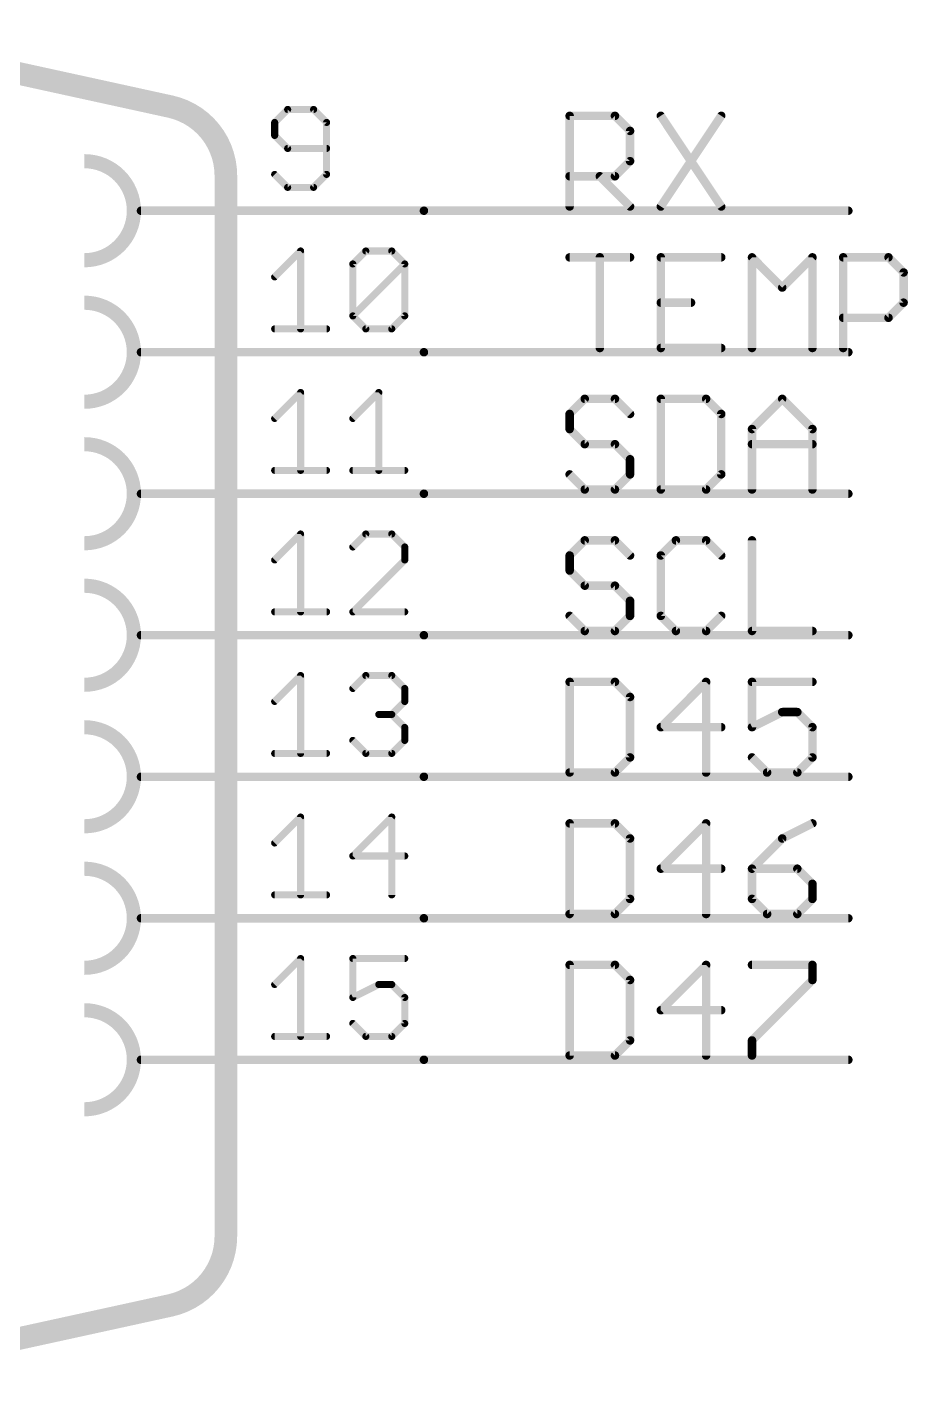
# Model space of a CAD drawing. Extents: x -31 to 132, y -51 to 79.
# Drawn here: x -12.2 to 3.61, y 47.5 to 71.88 of the extents above; entities that cross this region are included whole.
import ezdxf

# ---------------------------------------------------------------- set-up
doc = ezdxf.new("R2010")
doc.units = 0
for name, color, linetype in [('91', 82, 'CONTINUOUS'), ('94', 22, 'CONTINUOUS'), ('95', 253, 'CONTINUOUS')]:
    doc.layers.add(name, color=color, linetype=linetype)

msp = doc.modelspace()

# ---------------------------------------------------------------- linework, layer by layer
at = {"layer": '91', "const_width": 0.1524}
for points in [[(2.54, 68.58), (-5.08, 68.58)], [(2.54, 66.04), (-5.08, 66.04)], [(2.54, 63.5), (-5.08, 63.5)], [(2.54, 60.96), (-5.08, 60.96)], [(2.54, 58.42), (-5.08, 58.42)], [(2.54, 55.88), (-5.08, 55.88)], [(2.54, 53.34), (-5.08, 53.34)]]:
    msp.add_lwpolyline(points, dxfattribs=at)
at = {"layer": '91', "const_width": 0.0762}
for points in [[(-5.08, 68.6181, 1), (-5.08, 68.5419)], [(2.54, 68.5419, 1), (2.54, 68.6181)], [(-5.08, 66.0781, 1), (-5.08, 66.0019)], [(2.54, 66.0019, 1), (2.54, 66.0781)], [(-5.08, 63.5381, 1), (-5.08, 63.4619)], [(2.54, 63.4619, 1), (2.54, 63.5381)], [(-5.08, 60.9981, 1), (-5.08, 60.9219)], [(2.54, 60.9219, 1), (2.54, 60.9981)], [(-5.08, 58.4581, 1), (-5.08, 58.3819)], [(2.54, 58.3819, 1), (2.54, 58.4581)], [(-5.08, 55.9181, 1), (-5.08, 55.8419)], [(2.54, 55.8419, 1), (2.54, 55.9181)], [(-5.08, 53.3781, 1), (-5.08, 53.3019)], [(2.54, 53.3019, 1), (2.54, 53.3781)]]:
    msp.add_lwpolyline(points, format="xyb", dxfattribs=at)
at = {"layer": '94'}
for points, const_width in [([(-15.2226, 71.6718), (-9.6346, 70.4494)], 0.4064), ([(-8.636, 50.1712), (-8.636, 69.2088)], 0.4064), ([(-5.08, 68.58), (-10.16, 68.58)], 0.1524), ([(-5.08, 66.04), (-10.16, 66.04)], 0.1524), ([(-5.08, 63.5), (-10.16, 63.5)], 0.1524), ([(-5.08, 60.96), (-10.16, 60.96)], 0.1524), ([(-5.08, 58.42), (-10.16, 58.42)], 0.1524), ([(-5.08, 55.88), (-10.16, 55.88)], 0.1524), ([(-5.08, 53.34), (-10.16, 53.34)], 0.1524), ([(-15.2226, 47.7082), (-9.6346, 48.9306)], 0.4064)]:
    msp.add_lwpolyline(points, dxfattribs=dict(at, const_width=const_width))
for points, const_width in [([(-8.6358, 69.2088, 0.3524), (-9.6346, 70.4495)], 0.4064), ([(-9.6563, 70.3501, 1), (-9.6129, 70.5487)], 0.2032), ([(-11.176, 67.691, 1), (-11.176, 69.469)], 0.254), ([(-8.5344, 69.2088, 1), (-8.7376, 69.2088)], 0.2032), ([(-10.16, 68.6181, 1), (-10.16, 68.5419)], 0.0762), ([(-5.08, 68.5419, 1), (-5.08, 68.6181)], 0.0762), ([(-11.176, 65.151, 1), (-11.176, 66.929)], 0.254), ([(-10.16, 66.0781, 1), (-10.16, 66.0019)], 0.0762), ([(-5.08, 66.0019, 1), (-5.08, 66.0781)], 0.0762), ([(-11.176, 62.611, 1), (-11.176, 64.389)], 0.254), ([(-10.16, 63.5381, 1), (-10.16, 63.4619)], 0.0762), ([(-5.08, 63.4619, 1), (-5.08, 63.5381)], 0.0762), ([(-11.176, 60.071, 1), (-11.176, 61.849)], 0.254), ([(-10.16, 60.9981, 1), (-10.16, 60.9219)], 0.0762), ([(-5.08, 60.9219, 1), (-5.08, 60.9981)], 0.0762), ([(-11.176, 57.531, 1), (-11.176, 59.309)], 0.254), ([(-10.16, 58.4581, 1), (-10.16, 58.3819)], 0.0762), ([(-5.08, 58.3819, 1), (-5.08, 58.4581)], 0.0762), ([(-11.176, 54.991, 1), (-11.176, 56.769)], 0.254), ([(-10.16, 55.9181, 1), (-10.16, 55.8419)], 0.0762), ([(-5.08, 55.8419, 1), (-5.08, 55.9181)], 0.0762), ([(-11.176, 52.451, 1), (-11.176, 54.229)], 0.254), ([(-10.16, 53.3781, 1), (-10.16, 53.3019)], 0.0762), ([(-5.08, 53.3019, 1), (-5.08, 53.3781)], 0.0762), ([(-9.6346, 48.9306, 0.3524), (-8.636, 50.1712)], 0.4064), ([(-8.5344, 50.1712, 1), (-8.7376, 50.1712)], 0.2032), ([(-8.7376, 50.1712, 1), (-8.5344, 50.1712)], 0.2032), ([(-9.6563, 49.0299, 1), (-9.6129, 48.8313)], 0.2032), ([(-9.6129, 48.8313, 1), (-9.6563, 49.0299)], 0.2032)]:
    msp.add_lwpolyline(points, format="xyb", dxfattribs=dict(at, const_width=const_width))
at = {"layer": '95'}
for points, const_width in [([(-7.5267, 70.3973), (-7.7597, 70.1643)], 0.127), ([(-7.0606, 70.3973), (-7.5267, 70.3973)], 0.127), ([(-6.8276, 70.1643), (-7.0606, 70.3973)], 0.127), ([(-7.7597, 70.1643), (-7.7597, 69.9312)], 0.127), ([(-6.8276, 69.2321), (-6.8276, 70.1643)], 0.127), ([(-2.4638, 68.6562), (-2.4638, 70.2832)], 0.1524), ([(-2.4638, 70.2832), (-1.6503, 70.2832)], 0.1524), ([(-1.6503, 70.2832), (-1.3791, 70.012)], 0.1524), ([(-0.8266, 70.2832), (0.258, 68.6562)], 0.1524), ([(0.258, 70.2832), (-0.8266, 68.6562)], 0.1524), ([(-7.7597, 69.9312), (-7.5267, 69.6982)], 0.127), ([(-1.3791, 70.012), (-1.3791, 69.4697)], 0.1524), ([(-7.5267, 69.6982), (-6.8276, 69.6982)], 0.127), ([(-1.3791, 69.4697), (-1.6503, 69.1985)], 0.1524), ([(-7.7597, 69.2321), (-7.5267, 68.9991)], 0.127), ([(-7.0606, 68.9991), (-6.8276, 69.2321)], 0.127), ([(-1.6503, 69.1985), (-2.4638, 69.1985)], 0.1524), ([(-1.9215, 69.1985), (-1.3791, 68.6562)], 0.1524), ([(-7.5267, 68.9991), (-7.0606, 68.9991)], 0.127), ([(-7.7597, 67.3912), (-7.2936, 67.8573)], 0.127), ([(-7.2936, 67.8573), (-7.2936, 66.4591)], 0.127), ([(-6.3564, 67.6243), (-6.1234, 67.8573)], 0.127), ([(-6.1234, 67.8573), (-5.6573, 67.8573)], 0.127), ([(-5.6573, 67.8573), (-5.4243, 67.6243)], 0.127), ([(-2.4638, 67.7432), (-1.3791, 67.7432)], 0.1524), ([(-1.9215, 66.1162), (-1.9215, 67.7432)], 0.1524), ([(0.258, 67.7432), (-0.8266, 67.7432)], 0.1524), ([(-0.8266, 67.7432), (-0.8266, 66.1162)], 0.1524), ([(0.8105, 66.1162), (0.8105, 67.7432)], 0.1524), ([(0.8105, 67.7432), (1.3528, 67.2009)], 0.1524), ([(1.3528, 67.2009), (1.8952, 67.7432)], 0.1524), ([(1.8952, 67.7432), (1.8952, 66.1162)], 0.1524), ([(2.4477, 66.1162), (2.4477, 67.7432)], 0.1524), ([(2.4477, 67.7432), (3.2612, 67.7432)], 0.1524), ([(3.2612, 67.7432), (3.5323, 67.472)], 0.1524), ([(-6.3564, 66.6921), (-6.3564, 67.6243)], 0.127), ([(-6.3564, 66.6921), (-5.4243, 67.6243)], 0.127), ([(-5.4243, 67.6243), (-5.4243, 66.6921)], 0.127), ([(3.5323, 67.472), (3.5323, 66.9297)], 0.1524), ([(-0.8266, 66.9297), (-0.2843, 66.9297)], 0.1524), ([(3.5323, 66.9297), (3.2612, 66.6585)], 0.1524), ([(-6.1234, 66.4591), (-6.3564, 66.6921)], 0.127), ([(-5.4243, 66.6921), (-5.6573, 66.4591)], 0.127), ([(3.2612, 66.6585), (2.4477, 66.6585)], 0.1524), ([(-7.7597, 66.4591), (-6.8276, 66.4591)], 0.127), ([(-5.6573, 66.4591), (-6.1234, 66.4591)], 0.127), ([(-0.8266, 66.1162), (0.258, 66.1162)], 0.1524), ([(-7.7597, 64.8512), (-7.2936, 65.3173)], 0.127), ([(-7.2936, 65.3173), (-7.2936, 63.9191)], 0.127), ([(-6.3564, 64.8512), (-5.8904, 65.3173)], 0.127), ([(-5.8904, 65.3173), (-5.8904, 63.9191)], 0.127), ([(-2.1926, 65.2032), (-2.4638, 64.932)], 0.1524), ([(-1.6503, 65.2032), (-2.1926, 65.2032)], 0.1524), ([(-1.3791, 64.932), (-1.6503, 65.2032)], 0.1524), ([(-0.8266, 65.2032), (-0.8266, 63.5762)], 0.1524), ([(-0.0132, 65.2032), (-0.8266, 65.2032)], 0.1524), ([(0.258, 64.932), (-0.0132, 65.2032)], 0.1524), ([(0.8105, 64.6609), (1.3528, 65.2032)], 0.1524), ([(1.3528, 65.2032), (1.8952, 64.6609)], 0.1524), ([(-2.4638, 64.932), (-2.4638, 64.6609)], 0.1524), ([(0.258, 63.8474), (0.258, 64.932)], 0.1524), ([(-2.4638, 64.6609), (-2.1926, 64.3897)], 0.1524), ([(0.8105, 63.5762), (0.8105, 64.6609)], 0.1524), ([(1.8952, 64.6609), (1.8952, 63.5762)], 0.1524), ([(-2.1926, 64.3897), (-1.6503, 64.3897)], 0.1524), ([(-1.6503, 64.3897), (-1.3791, 64.1185)], 0.1524), ([(0.8105, 64.3897), (1.8952, 64.3897)], 0.1524), ([(-1.3791, 64.1185), (-1.3791, 63.8474)], 0.1524), ([(-7.7597, 63.9191), (-6.8276, 63.9191)], 0.127), ([(-6.3564, 63.9191), (-5.4243, 63.9191)], 0.127), ([(-2.1926, 63.5762), (-2.4638, 63.8474)], 0.1524), ([(-1.3791, 63.8474), (-1.6503, 63.5762)], 0.1524), ([(-0.0132, 63.5762), (0.258, 63.8474)], 0.1524), ([(-1.6503, 63.5762), (-2.1926, 63.5762)], 0.1524), ([(-0.8266, 63.5762), (-0.0132, 63.5762)], 0.1524), ([(-7.7597, 62.3112), (-7.2936, 62.7773)], 0.127), ([(-7.2936, 62.7773), (-7.2936, 61.3791)], 0.127), ([(-6.1234, 62.7773), (-6.3564, 62.5443)], 0.127), ([(-5.6573, 62.7773), (-6.1234, 62.7773)], 0.127), ([(-5.4243, 62.5443), (-5.6573, 62.7773)], 0.127), ([(-2.1926, 62.6632), (-2.4638, 62.392)], 0.1524), ([(-1.6503, 62.6632), (-2.1926, 62.6632)], 0.1524), ([(-1.3791, 62.392), (-1.6503, 62.6632)], 0.1524), ([(-0.5555, 62.6632), (-0.8266, 62.392)], 0.1524), ([(-0.0132, 62.6632), (-0.5555, 62.6632)], 0.1524), ([(0.258, 62.392), (-0.0132, 62.6632)], 0.1524), ([(0.8105, 62.6632), (0.8105, 61.0362)], 0.1524), ([(-5.4243, 62.3112), (-5.4243, 62.5443)], 0.127), ([(-2.4638, 62.392), (-2.4638, 62.1209)], 0.1524), ([(-0.8266, 62.392), (-0.8266, 61.3074)], 0.1524), ([(-6.3564, 61.3791), (-5.4243, 62.3112)], 0.127), ([(-2.4638, 62.1209), (-2.1926, 61.8497)], 0.1524), ([(-2.1926, 61.8497), (-1.6503, 61.8497)], 0.1524), ([(-1.6503, 61.8497), (-1.3791, 61.5785)], 0.1524), ([(-7.7597, 61.3791), (-6.8276, 61.3791)], 0.127), ([(-5.4243, 61.3791), (-6.3564, 61.3791)], 0.127), ([(-1.3791, 61.5785), (-1.3791, 61.3074)], 0.1524), ([(-2.1926, 61.0362), (-2.4638, 61.3074)], 0.1524), ([(-1.3791, 61.3074), (-1.6503, 61.0362)], 0.1524), ([(-0.8266, 61.3074), (-0.5555, 61.0362)], 0.1524), ([(-0.0132, 61.0362), (0.258, 61.3074)], 0.1524), ([(-1.6503, 61.0362), (-2.1926, 61.0362)], 0.1524), ([(-0.5555, 61.0362), (-0.0132, 61.0362)], 0.1524), ([(0.8105, 61.0362), (1.8952, 61.0362)], 0.1524), ([(-7.7597, 59.7712), (-7.2936, 60.2373)], 0.127), ([(-7.2936, 60.2373), (-7.2936, 58.8391)], 0.127), ([(-6.3564, 60.0043), (-6.1234, 60.2373)], 0.127), ([(-6.1234, 60.2373), (-5.6573, 60.2373)], 0.127), ([(-5.6573, 60.2373), (-5.4243, 60.0043)], 0.127), ([(-2.4638, 60.1232), (-2.4638, 58.4962)], 0.1524), ([(-1.6503, 60.1232), (-2.4638, 60.1232)], 0.1524), ([(-1.3791, 59.852), (-1.6503, 60.1232)], 0.1524), ([(-0.0132, 60.1232), (-0.8266, 59.3097)], 0.1524), ([(-0.0132, 58.4962), (-0.0132, 60.1232)], 0.1524), ([(1.8952, 60.1232), (0.8105, 60.1232)], 0.1524), ([(0.8105, 60.1232), (0.8105, 59.3097)], 0.1524), ([(-5.4243, 60.0043), (-5.4243, 59.7712)], 0.127), ([(-5.4243, 59.7712), (-5.6573, 59.5382)], 0.127), ([(-1.3791, 58.7674), (-1.3791, 59.852)], 0.1524), ([(-5.6573, 59.5382), (-5.8904, 59.5382)], 0.127), ([(-5.6573, 59.5382), (-5.4243, 59.3052)], 0.127), ([(0.8105, 59.3097), (1.3528, 59.5809)], 0.1524), ([(1.3528, 59.5809), (1.624, 59.5809)], 0.1524), ([(1.624, 59.5809), (1.8952, 59.3097)], 0.1524), ([(-5.4243, 59.3052), (-5.4243, 59.0721)], 0.127), ([(-0.8266, 59.3097), (0.258, 59.3097)], 0.1524), ([(1.8952, 59.3097), (1.8952, 58.7674)], 0.1524), ([(-6.1234, 58.8391), (-6.3564, 59.0721)], 0.127), ([(-5.4243, 59.0721), (-5.6573, 58.8391)], 0.127), ([(-7.7597, 58.8391), (-6.8276, 58.8391)], 0.127), ([(-5.6573, 58.8391), (-6.1234, 58.8391)], 0.127), ([(-1.6503, 58.4962), (-1.3791, 58.7674)], 0.1524), ([(1.0817, 58.4962), (0.8105, 58.7674)], 0.1524), ([(1.8952, 58.7674), (1.624, 58.4962)], 0.1524), ([(-2.4638, 58.4962), (-1.6503, 58.4962)], 0.1524), ([(1.624, 58.4962), (1.0817, 58.4962)], 0.1524), ([(-7.7597, 57.2312), (-7.2936, 57.6973)], 0.127), ([(-7.2936, 57.6973), (-7.2936, 56.2991)], 0.127), ([(-5.6573, 57.6973), (-6.3564, 56.9982)], 0.127), ([(-5.6573, 56.2991), (-5.6573, 57.6973)], 0.127), ([(-2.4638, 57.5832), (-2.4638, 55.9562)], 0.1524), ([(-1.6503, 57.5832), (-2.4638, 57.5832)], 0.1524), ([(-1.3791, 57.312), (-1.6503, 57.5832)], 0.1524), ([(-0.0132, 57.5832), (-0.8266, 56.7697)], 0.1524), ([(-0.0132, 55.9562), (-0.0132, 57.5832)], 0.1524), ([(1.8952, 57.5832), (1.3528, 57.312)], 0.1524), ([(-1.3791, 56.2274), (-1.3791, 57.312)], 0.1524), ([(1.3528, 57.312), (0.8105, 56.7697)], 0.1524), ([(-6.3564, 56.9982), (-5.4243, 56.9982)], 0.127), ([(-0.8266, 56.7697), (0.258, 56.7697)], 0.1524), ([(0.8105, 56.7697), (0.8105, 56.2274)], 0.1524), ([(1.624, 56.7697), (0.8105, 56.7697)], 0.1524), ([(1.8952, 56.4985), (1.624, 56.7697)], 0.1524), ([(1.8952, 56.2274), (1.8952, 56.4985)], 0.1524), ([(-7.7597, 56.2991), (-6.8276, 56.2991)], 0.127), ([(-1.6503, 55.9562), (-1.3791, 56.2274)], 0.1524), ([(0.8105, 56.2274), (1.0817, 55.9562)], 0.1524), ([(1.624, 55.9562), (1.8952, 56.2274)], 0.1524), ([(-2.4638, 55.9562), (-1.6503, 55.9562)], 0.1524), ([(1.0817, 55.9562), (1.624, 55.9562)], 0.1524), ([(-7.7597, 54.6912), (-7.2936, 55.1573)], 0.127), ([(-7.2936, 55.1573), (-7.2936, 53.7591)], 0.127), ([(-5.4243, 55.1573), (-6.3564, 55.1573)], 0.127), ([(-6.3564, 55.1573), (-6.3564, 54.4582)], 0.127), ([(-2.4638, 55.0432), (-2.4638, 53.4162)], 0.1524), ([(-1.6503, 55.0432), (-2.4638, 55.0432)], 0.1524), ([(-1.3791, 54.772), (-1.6503, 55.0432)], 0.1524), ([(-0.0132, 55.0432), (-0.8266, 54.2297)], 0.1524), ([(-0.0132, 53.4162), (-0.0132, 55.0432)], 0.1524), ([(0.8105, 55.0432), (1.8952, 55.0432)], 0.1524), ([(1.8952, 55.0432), (1.8952, 54.772)], 0.1524), ([(-1.3791, 53.6874), (-1.3791, 54.772)], 0.1524), ([(1.8952, 54.772), (0.8105, 53.6874)], 0.1524), ([(-6.3564, 54.4582), (-5.8904, 54.6912)], 0.127), ([(-5.8904, 54.6912), (-5.6573, 54.6912)], 0.127), ([(-5.6573, 54.6912), (-5.4243, 54.4582)], 0.127), ([(-5.4243, 54.4582), (-5.4243, 53.9921)], 0.127), ([(-0.8266, 54.2297), (0.258, 54.2297)], 0.1524), ([(-6.1234, 53.7591), (-6.3564, 53.9921)], 0.127), ([(-5.4243, 53.9921), (-5.6573, 53.7591)], 0.127), ([(-7.7597, 53.7591), (-6.8276, 53.7591)], 0.127), ([(-5.6573, 53.7591), (-6.1234, 53.7591)], 0.127), ([(-1.6503, 53.4162), (-1.3791, 53.6874)], 0.1524), ([(0.8105, 53.6874), (0.8105, 53.4162)], 0.1524), ([(-2.4638, 53.4162), (-1.6503, 53.4162)], 0.1524)]:
    msp.add_lwpolyline(points, dxfattribs=dict(at, const_width=const_width))
for points, const_width in [([(-7.5267, 70.429, 1), (-7.5267, 70.3655)], 0.0635), ([(-7.5042, 70.3748, 1), (-7.5491, 70.4197)], 0.0635), ([(-7.0382, 70.4197, 1), (-7.0831, 70.3748)], 0.0635), ([(-7.0606, 70.3655, 1), (-7.0606, 70.429)], 0.0635), ([(-7.728, 70.1643, 1), (-7.7915, 70.1643)], 0.0635), ([(-7.7822, 70.1867, 1), (-7.7372, 70.1418)], 0.0635), ([(-6.7958, 70.1643, 1), (-6.8593, 70.1643)], 0.0635), ([(-6.85, 70.1418, 1), (-6.8051, 70.1867)], 0.0635), ([(-2.4257, 70.2832, 1), (-2.5019, 70.2832)], 0.0762), ([(-2.4638, 70.3213, 1), (-2.4638, 70.2451)], 0.0762), ([(-1.6234, 70.3101, 1), (-1.6772, 70.2562)], 0.0762), ([(-1.6503, 70.2451, 1), (-1.6503, 70.3213)], 0.0762), ([(-0.7949, 70.3043, 1), (-0.8583, 70.2621)], 0.0762), ([(0.2897, 70.2621, 1), (0.2263, 70.3043)], 0.0762), ([(-7.7915, 69.9312, 1), (-7.728, 69.9312)], 0.0635), ([(-7.7372, 69.9537, 1), (-7.7822, 69.9088)], 0.0635), ([(-1.341, 70.012, 1), (-1.4172, 70.012)], 0.0762), ([(-1.4061, 69.9851, 1), (-1.3522, 70.039)], 0.0762), ([(-7.5267, 69.7299, 1), (-7.5267, 69.6664)], 0.0635), ([(-7.5491, 69.6757, 1), (-7.5042, 69.7206)], 0.0635), ([(-6.8276, 69.6664, 1), (-6.8276, 69.7299)], 0.0635), ([(-1.4172, 69.4697, 1), (-1.341, 69.4697)], 0.0762), ([(-1.3522, 69.4428, 1), (-1.4061, 69.4966)], 0.0762), ([(-7.7372, 69.2546, 1), (-7.7822, 69.2097)], 0.0635), ([(-6.8593, 69.2321, 1), (-6.7958, 69.2321)], 0.0635), ([(-6.8051, 69.2097, 1), (-6.85, 69.2546)], 0.0635), ([(-2.4638, 69.2366, 1), (-2.4638, 69.1604)], 0.0762), ([(-1.8945, 69.2255, 1), (-1.9484, 69.1716)], 0.0762), ([(-1.6772, 69.2255, 1), (-1.6234, 69.1716)], 0.0762), ([(-1.6503, 69.1604, 1), (-1.6503, 69.2366)], 0.0762), ([(-7.5267, 69.0309, 1), (-7.5267, 68.9673)], 0.0635), ([(-7.5491, 68.9766, 1), (-7.5042, 69.0216)], 0.0635), ([(-7.0831, 69.0216, 1), (-7.0382, 68.9766)], 0.0635), ([(-7.0606, 68.9673, 1), (-7.0606, 69.0309)], 0.0635), ([(-2.5019, 68.6562, 1), (-2.4257, 68.6562)], 0.0762), ([(-1.4061, 68.6293, 1), (-1.3522, 68.6831)], 0.0762), ([(-0.8583, 68.6773, 1), (-0.7949, 68.6351)], 0.0762), ([(0.2263, 68.6351, 1), (0.2897, 68.6773)], 0.0762), ([(-7.2619, 67.8573, 1), (-7.3254, 67.8573)], 0.0635), ([(-7.2712, 67.8348, 1), (-7.3161, 67.8797)], 0.0635), ([(-6.1234, 67.889, 1), (-6.1234, 67.8255)], 0.0635), ([(-6.1009, 67.8348, 1), (-6.1458, 67.8797)], 0.0635), ([(-5.6349, 67.8797, 1), (-5.6798, 67.8348)], 0.0635), ([(-5.6573, 67.8255, 1), (-5.6573, 67.889)], 0.0635), ([(-2.4638, 67.7813, 1), (-2.4638, 67.7051)], 0.0762), ([(-1.8834, 67.7432, 1), (-1.9596, 67.7432)], 0.0762), ([(-1.3791, 67.7051, 1), (-1.3791, 67.7813)], 0.0762), ([(-0.8266, 67.7813, 1), (-0.8266, 67.7051)], 0.0762), ([(-0.7885, 67.7432, 1), (-0.8647, 67.7432)], 0.0762), ([(0.258, 67.7051, 1), (0.258, 67.7813)], 0.0762), ([(0.8486, 67.7432, 1), (0.7724, 67.7432)], 0.0762), ([(0.8375, 67.7701, 1), (0.7836, 67.7162)], 0.0762), ([(1.9333, 67.7432, 1), (1.8571, 67.7432)], 0.0762), ([(1.9221, 67.7162, 1), (1.8682, 67.7701)], 0.0762), ([(2.4858, 67.7432, 1), (2.4096, 67.7432)], 0.0762), ([(2.4477, 67.7813, 1), (2.4477, 67.7051)], 0.0762), ([(3.2881, 67.7701, 1), (3.2342, 67.7162)], 0.0762), ([(3.2612, 67.7051, 1), (3.2612, 67.7813)], 0.0762), ([(-6.3247, 67.6243, 1), (-6.3882, 67.6243)], 0.0635), ([(-6.3789, 67.6467, 1), (-6.334, 67.6018)], 0.0635), ([(-5.3925, 67.6243, 1), (-5.456, 67.6243)], 0.0635), ([(-5.4467, 67.6018, 1), (-5.4018, 67.6467)], 0.0635), ([(-5.4018, 67.6018, 1), (-5.4467, 67.6467)], 0.0635), ([(3.5704, 67.472, 1), (3.4942, 67.472)], 0.0762), ([(3.5054, 67.4451, 1), (3.5593, 67.499)], 0.0762), ([(-7.7822, 67.4137, 1), (-7.7372, 67.3688)], 0.0635), ([(1.3259, 67.2278, 1), (1.3798, 67.1739)], 0.0762), ([(1.3259, 67.1739, 1), (1.3798, 67.2278)], 0.0762), ([(-0.8266, 66.9678, 1), (-0.8266, 66.8916)], 0.0762), ([(-0.2843, 66.8916, 1), (-0.2843, 66.9678)], 0.0762), ([(3.4942, 66.9297, 1), (3.5704, 66.9297)], 0.0762), ([(3.5593, 66.9028, 1), (3.5054, 66.9566)], 0.0762), ([(-6.3882, 66.6921, 1), (-6.3247, 66.6921)], 0.0635), ([(-6.334, 66.7146, 1), (-6.3789, 66.6697)], 0.0635), ([(-6.3789, 66.7146, 1), (-6.334, 66.6697)], 0.0635), ([(-5.456, 66.6921, 1), (-5.3925, 66.6921)], 0.0635), ([(-5.4018, 66.6697, 1), (-5.4467, 66.7146)], 0.0635), ([(2.4477, 66.6966, 1), (2.4477, 66.6204)], 0.0762), ([(3.2342, 66.6855, 1), (3.2881, 66.6316)], 0.0762), ([(3.2612, 66.6204, 1), (3.2612, 66.6966)], 0.0762), ([(-7.7597, 66.4909, 1), (-7.7597, 66.4274)], 0.0635), ([(-7.3254, 66.4591, 1), (-7.2619, 66.4591)], 0.0635), ([(-6.8276, 66.4274, 1), (-6.8276, 66.4909)], 0.0635), ([(-6.1234, 66.4909, 1), (-6.1234, 66.4274)], 0.0635), ([(-6.1458, 66.4366, 1), (-6.1009, 66.4816)], 0.0635), ([(-5.6798, 66.4816, 1), (-5.6349, 66.4366)], 0.0635), ([(-5.6573, 66.4274, 1), (-5.6573, 66.4909)], 0.0635), ([(-1.9596, 66.1162, 1), (-1.8834, 66.1162)], 0.0762), ([(-0.8266, 66.1543, 1), (-0.8266, 66.0781)], 0.0762), ([(-0.8647, 66.1162, 1), (-0.7885, 66.1162)], 0.0762), ([(0.258, 66.0781, 1), (0.258, 66.1543)], 0.0762), ([(0.7724, 66.1162, 1), (0.8486, 66.1162)], 0.0762), ([(1.8571, 66.1162, 1), (1.9333, 66.1162)], 0.0762), ([(2.4096, 66.1162, 1), (2.4858, 66.1162)], 0.0762), ([(-7.2619, 65.3173, 1), (-7.3254, 65.3173)], 0.0635), ([(-7.2712, 65.2948, 1), (-7.3161, 65.3397)], 0.0635), ([(-5.8586, 65.3173, 1), (-5.9221, 65.3173)], 0.0635), ([(-5.8679, 65.2948, 1), (-5.9128, 65.3397)], 0.0635), ([(-2.1926, 65.2413, 1), (-2.1926, 65.1651)], 0.0762), ([(-2.1657, 65.1762, 1), (-2.2196, 65.2301)], 0.0762), ([(-1.6234, 65.2301, 1), (-1.6772, 65.1762)], 0.0762), ([(-1.6503, 65.1651, 1), (-1.6503, 65.2413)], 0.0762), ([(-0.7885, 65.2032, 1), (-0.8647, 65.2032)], 0.0762), ([(-0.8266, 65.2413, 1), (-0.8266, 65.1651)], 0.0762), ([(0.0138, 65.2301, 1), (-0.0401, 65.1762)], 0.0762), ([(-0.0132, 65.1651, 1), (-0.0132, 65.2413)], 0.0762), ([(1.3798, 65.2301, 1), (1.3259, 65.1762)], 0.0762), ([(1.3798, 65.1762, 1), (1.3259, 65.2301)], 0.0762), ([(-7.7822, 64.8737, 1), (-7.7372, 64.8288)], 0.0635), ([(-6.3789, 64.8737, 1), (-6.334, 64.8288)], 0.0635), ([(-2.4257, 64.932, 1), (-2.5019, 64.932)], 0.0762), ([(-2.4907, 64.959, 1), (-2.4369, 64.9051)], 0.0762), ([(-1.4061, 64.9051, 1), (-1.3522, 64.959)], 0.0762), ([(0.2961, 64.932, 1), (0.2199, 64.932)], 0.0762), ([(0.2311, 64.9051, 1), (0.285, 64.959)], 0.0762), ([(-2.4369, 64.6878, 1), (-2.4907, 64.6339)], 0.0762), ([(-2.5019, 64.6609, 1), (-2.4257, 64.6609)], 0.0762), ([(0.8486, 64.6609, 1), (0.7724, 64.6609)], 0.0762), ([(0.7836, 64.6878, 1), (0.8375, 64.6339)], 0.0762), ([(1.9333, 64.6609, 1), (1.8571, 64.6609)], 0.0762), ([(1.8682, 64.6339, 1), (1.9221, 64.6878)], 0.0762), ([(-2.1926, 64.4278, 1), (-2.1926, 64.3516)], 0.0762), ([(-2.2196, 64.3628, 1), (-2.1657, 64.4166)], 0.0762), ([(-1.6234, 64.4166, 1), (-1.6772, 64.3628)], 0.0762), ([(-1.6503, 64.3516, 1), (-1.6503, 64.4278)], 0.0762), ([(0.8105, 64.4278, 1), (0.8105, 64.3516)], 0.0762), ([(1.8952, 64.3516, 1), (1.8952, 64.4278)], 0.0762), ([(-1.341, 64.1185, 1), (-1.4172, 64.1185)], 0.0762), ([(-1.4061, 64.0916, 1), (-1.3522, 64.1455)], 0.0762), ([(-7.7597, 63.9509, 1), (-7.7597, 63.8873)], 0.0635), ([(-7.3254, 63.9191, 1), (-7.2619, 63.9191)], 0.0635), ([(-6.8276, 63.8873, 1), (-6.8276, 63.9509)], 0.0635), ([(-6.3564, 63.9509, 1), (-6.3564, 63.8873)], 0.0635), ([(-5.9221, 63.9191, 1), (-5.8586, 63.9191)], 0.0635), ([(-5.4243, 63.8873, 1), (-5.4243, 63.9509)], 0.0635), ([(-2.4369, 63.8743, 1), (-2.4907, 63.8204)], 0.0762), ([(-1.4172, 63.8474, 1), (-1.341, 63.8474)], 0.0762), ([(-1.3522, 63.8204, 1), (-1.4061, 63.8743)], 0.0762), ([(0.2199, 63.8474, 1), (0.2961, 63.8474)], 0.0762), ([(0.285, 63.8204, 1), (0.2311, 63.8743)], 0.0762), ([(-2.1926, 63.6143, 1), (-2.1926, 63.5381)], 0.0762), ([(-2.2196, 63.5493, 1), (-2.1657, 63.6031)], 0.0762), ([(-1.6772, 63.6031, 1), (-1.6234, 63.5493)], 0.0762), ([(-1.6503, 63.5381, 1), (-1.6503, 63.6143)], 0.0762), ([(-0.8266, 63.6143, 1), (-0.8266, 63.5381)], 0.0762), ([(-0.8647, 63.5762, 1), (-0.7885, 63.5762)], 0.0762), ([(-0.0401, 63.6031, 1), (0.0138, 63.5493)], 0.0762), ([(-0.0132, 63.5381, 1), (-0.0132, 63.6143)], 0.0762), ([(0.7724, 63.5762, 1), (0.8486, 63.5762)], 0.0762), ([(1.8571, 63.5762, 1), (1.9333, 63.5762)], 0.0762), ([(-7.2619, 62.7773, 1), (-7.3254, 62.7773)], 0.0635), ([(-7.2712, 62.7548, 1), (-7.3161, 62.7997)], 0.0635), ([(-6.1234, 62.809, 1), (-6.1234, 62.7455)], 0.0635), ([(-6.1009, 62.7548, 1), (-6.1458, 62.7997)], 0.0635), ([(-5.6349, 62.7997, 1), (-5.6798, 62.7548)], 0.0635), ([(-5.6573, 62.7455, 1), (-5.6573, 62.809)], 0.0635), ([(-2.1926, 62.7013, 1), (-2.1926, 62.6251)], 0.0762), ([(-2.1657, 62.6362, 1), (-2.2196, 62.6901)], 0.0762), ([(-1.6234, 62.6901, 1), (-1.6772, 62.6362)], 0.0762), ([(-1.6503, 62.6251, 1), (-1.6503, 62.7013)], 0.0762), ([(-0.5555, 62.7013, 1), (-0.5555, 62.6251)], 0.0762), ([(-0.5285, 62.6362, 1), (-0.5824, 62.6901)], 0.0762), ([(0.0138, 62.6901, 1), (-0.0401, 62.6362)], 0.0762), ([(-0.0132, 62.6251, 1), (-0.0132, 62.7013)], 0.0762), ([(0.8486, 62.6632, 1), (0.7724, 62.6632)], 0.0762), ([(-6.3789, 62.5667, 1), (-6.334, 62.5218)], 0.0635), ([(-5.3925, 62.5443, 1), (-5.456, 62.5443)], 0.0635), ([(-5.4467, 62.5218, 1), (-5.4018, 62.5667)], 0.0635), ([(-2.4257, 62.392, 1), (-2.5019, 62.392)], 0.0762), ([(-2.4907, 62.419, 1), (-2.4369, 62.3651)], 0.0762), ([(-1.4061, 62.3651, 1), (-1.3522, 62.419)], 0.0762), ([(-0.8536, 62.419, 1), (-0.7997, 62.3651)], 0.0762), ([(-0.7885, 62.392, 1), (-0.8647, 62.392)], 0.0762), ([(0.2311, 62.3651, 1), (0.285, 62.419)], 0.0762), ([(-7.7822, 62.3337, 1), (-7.7372, 62.2888)], 0.0635), ([(-5.456, 62.3112, 1), (-5.3925, 62.3112)], 0.0635), ([(-5.4018, 62.2888, 1), (-5.4467, 62.3337)], 0.0635), ([(-2.4369, 62.1478, 1), (-2.4907, 62.0939)], 0.0762), ([(-2.5019, 62.1209, 1), (-2.4257, 62.1209)], 0.0762), ([(-2.1926, 61.8878, 1), (-2.1926, 61.8116)], 0.0762), ([(-2.2196, 61.8228, 1), (-2.1657, 61.8766)], 0.0762), ([(-1.6234, 61.8766, 1), (-1.6772, 61.8228)], 0.0762), ([(-1.6503, 61.8116, 1), (-1.6503, 61.8878)], 0.0762), ([(-7.7597, 61.4109, 1), (-7.7597, 61.3473)], 0.0635), ([(-6.8276, 61.3473, 1), (-6.8276, 61.4109)], 0.0635), ([(-6.3564, 61.4109, 1), (-6.3564, 61.3473)], 0.0635), ([(-6.3789, 61.4016, 1), (-6.334, 61.3566)], 0.0635), ([(-5.4243, 61.3473, 1), (-5.4243, 61.4109)], 0.0635), ([(-1.341, 61.5785, 1), (-1.4172, 61.5785)], 0.0762), ([(-1.4061, 61.5516, 1), (-1.3522, 61.6055)], 0.0762), ([(-7.3254, 61.3791, 1), (-7.2619, 61.3791)], 0.0635), ([(-2.4369, 61.3343, 1), (-2.4907, 61.2804)], 0.0762), ([(-1.4172, 61.3074, 1), (-1.341, 61.3074)], 0.0762), ([(-1.3522, 61.2804, 1), (-1.4061, 61.3343)], 0.0762), ([(-0.7997, 61.3343, 1), (-0.8536, 61.2804)], 0.0762), ([(-0.8647, 61.3074, 1), (-0.7885, 61.3074)], 0.0762), ([(0.285, 61.2804, 1), (0.2311, 61.3343)], 0.0762), ([(-2.1926, 61.0743, 1), (-2.1926, 60.9981)], 0.0762), ([(-2.2196, 61.0093, 1), (-2.1657, 61.0631)], 0.0762), ([(-1.6772, 61.0631, 1), (-1.6234, 61.0093)], 0.0762), ([(-1.6503, 60.9981, 1), (-1.6503, 61.0743)], 0.0762), ([(-0.5555, 61.0743, 1), (-0.5555, 60.9981)], 0.0762), ([(-0.5824, 61.0093, 1), (-0.5285, 61.0631)], 0.0762), ([(-0.0401, 61.0631, 1), (0.0138, 61.0093)], 0.0762), ([(-0.0132, 60.9981, 1), (-0.0132, 61.0743)], 0.0762), ([(0.8105, 61.0743, 1), (0.8105, 60.9981)], 0.0762), ([(0.7724, 61.0362, 1), (0.8486, 61.0362)], 0.0762), ([(1.8952, 60.9981, 1), (1.8952, 61.0743)], 0.0762), ([(-7.2619, 60.2373, 1), (-7.3254, 60.2373)], 0.0635), ([(-7.2712, 60.2148, 1), (-7.3161, 60.2597)], 0.0635), ([(-6.1234, 60.269, 1), (-6.1234, 60.2055)], 0.0635), ([(-6.1009, 60.2148, 1), (-6.1458, 60.2597)], 0.0635), ([(-5.6349, 60.2597, 1), (-5.6798, 60.2148)], 0.0635), ([(-5.6573, 60.2055, 1), (-5.6573, 60.269)], 0.0635), ([(-2.4257, 60.1232, 1), (-2.5019, 60.1232)], 0.0762), ([(-2.4638, 60.1613, 1), (-2.4638, 60.0851)], 0.0762), ([(-1.6234, 60.1501, 1), (-1.6772, 60.0962)], 0.0762), ([(-1.6503, 60.0851, 1), (-1.6503, 60.1613)], 0.0762), ([(0.0249, 60.1232, 1), (-0.0513, 60.1232)], 0.0762), ([(0.0138, 60.0962, 1), (-0.0401, 60.1501)], 0.0762), ([(0.8105, 60.1613, 1), (0.8105, 60.0851)], 0.0762), ([(0.8486, 60.1232, 1), (0.7724, 60.1232)], 0.0762), ([(1.8952, 60.0851, 1), (1.8952, 60.1613)], 0.0762), ([(-6.3789, 60.0267, 1), (-6.334, 59.9818)], 0.0635), ([(-5.3925, 60.0043, 1), (-5.456, 60.0043)], 0.0635), ([(-5.4467, 59.9818, 1), (-5.4018, 60.0267)], 0.0635), ([(-7.7822, 59.7937, 1), (-7.7372, 59.7488)], 0.0635), ([(-5.456, 59.7712, 1), (-5.3925, 59.7712)], 0.0635), ([(-5.4018, 59.7488, 1), (-5.4467, 59.7937)], 0.0635), ([(-1.341, 59.852, 1), (-1.4172, 59.852)], 0.0762), ([(-1.4061, 59.8251, 1), (-1.3522, 59.879)], 0.0762), ([(-5.8904, 59.5699, 1), (-5.8904, 59.5064)], 0.0635), ([(-5.6349, 59.5606, 1), (-5.6798, 59.5157)], 0.0635), ([(-5.6798, 59.5606, 1), (-5.6349, 59.5157)], 0.0635), ([(-5.6573, 59.5064, 1), (-5.6573, 59.5699)], 0.0635), ([(1.3528, 59.619, 1), (1.3528, 59.5428)], 0.0762), ([(1.3699, 59.5468, 1), (1.3358, 59.6149)], 0.0762), ([(1.6509, 59.6078, 1), (1.5971, 59.5539)], 0.0762), ([(1.624, 59.5428, 1), (1.624, 59.619)], 0.0762), ([(-5.3925, 59.3052, 1), (-5.456, 59.3052)], 0.0635), ([(-5.4467, 59.2827, 1), (-5.4018, 59.3276)], 0.0635), ([(-0.8266, 59.3478, 1), (-0.8266, 59.2716)], 0.0762), ([(-0.8536, 59.3366, 1), (-0.7997, 59.2828)], 0.0762), ([(0.258, 59.2716, 1), (0.258, 59.3478)], 0.0762), ([(0.7935, 59.3438, 1), (0.8276, 59.2756)], 0.0762), ([(0.7724, 59.3097, 1), (0.8486, 59.3097)], 0.0762), ([(1.9333, 59.3097, 1), (1.8571, 59.3097)], 0.0762), ([(1.8682, 59.2828, 1), (1.9221, 59.3366)], 0.0762), ([(-6.334, 59.0946, 1), (-6.3789, 59.0497)], 0.0635), ([(-5.456, 59.0721, 1), (-5.3925, 59.0721)], 0.0635), ([(-5.4018, 59.0497, 1), (-5.4467, 59.0946)], 0.0635), ([(-7.7597, 58.8709, 1), (-7.7597, 58.8073)], 0.0635), ([(-7.3254, 58.8391, 1), (-7.2619, 58.8391)], 0.0635), ([(-6.8276, 58.8073, 1), (-6.8276, 58.8709)], 0.0635), ([(-6.1234, 58.8709, 1), (-6.1234, 58.8073)], 0.0635), ([(-6.1458, 58.8166, 1), (-6.1009, 58.8616)], 0.0635), ([(-5.6798, 58.8616, 1), (-5.6349, 58.8166)], 0.0635), ([(-5.6573, 58.8073, 1), (-5.6573, 58.8709)], 0.0635), ([(-1.4172, 58.7674, 1), (-1.341, 58.7674)], 0.0762), ([(-1.3522, 58.7404, 1), (-1.4061, 58.7943)], 0.0762), ([(0.8375, 58.7943, 1), (0.7836, 58.7404)], 0.0762), ([(1.8571, 58.7674, 1), (1.9333, 58.7674)], 0.0762), ([(1.9221, 58.7404, 1), (1.8682, 58.7943)], 0.0762), ([(-2.4638, 58.5343, 1), (-2.4638, 58.4581)], 0.0762), ([(-2.5019, 58.4962, 1), (-2.4257, 58.4962)], 0.0762), ([(-1.6772, 58.5231, 1), (-1.6234, 58.4693)], 0.0762), ([(-1.6503, 58.4581, 1), (-1.6503, 58.5343)], 0.0762), ([(-0.0513, 58.4962, 1), (0.0249, 58.4962)], 0.0762), ([(1.0817, 58.5343, 1), (1.0817, 58.4581)], 0.0762), ([(1.0547, 58.4693, 1), (1.1086, 58.5231)], 0.0762), ([(1.5971, 58.5231, 1), (1.6509, 58.4693)], 0.0762), ([(1.624, 58.4581, 1), (1.624, 58.5343)], 0.0762), ([(-7.2619, 57.6973, 1), (-7.3254, 57.6973)], 0.0635), ([(-7.2712, 57.6748, 1), (-7.3161, 57.7197)], 0.0635), ([(-5.6256, 57.6973, 1), (-5.6891, 57.6973)], 0.0635), ([(-5.6349, 57.6748, 1), (-5.6798, 57.7197)], 0.0635), ([(-2.4257, 57.5832, 1), (-2.5019, 57.5832)], 0.0762), ([(-2.4638, 57.6213, 1), (-2.4638, 57.5451)], 0.0762), ([(-1.6234, 57.6101, 1), (-1.6772, 57.5562)], 0.0762), ([(-1.6503, 57.5451, 1), (-1.6503, 57.6213)], 0.0762), ([(0.0249, 57.5832, 1), (-0.0513, 57.5832)], 0.0762), ([(0.0138, 57.5562, 1), (-0.0401, 57.6101)], 0.0762), ([(1.9122, 57.5491, 1), (1.8781, 57.6173)], 0.0762), ([(-7.7822, 57.2537, 1), (-7.7372, 57.2088)], 0.0635), ([(-1.341, 57.312, 1), (-1.4172, 57.312)], 0.0762), ([(-1.4061, 57.2851, 1), (-1.3522, 57.339)], 0.0762), ([(1.3358, 57.3461, 1), (1.3699, 57.2779)], 0.0762), ([(1.3798, 57.2851, 1), (1.3259, 57.339)], 0.0762), ([(-6.3564, 57.0299, 1), (-6.3564, 56.9664)], 0.0635), ([(-6.3789, 57.0206, 1), (-6.334, 56.9757)], 0.0635), ([(-5.4243, 56.9664, 1), (-5.4243, 57.0299)], 0.0635), ([(-0.8266, 56.8078, 1), (-0.8266, 56.7316)], 0.0762), ([(-0.8536, 56.7966, 1), (-0.7997, 56.7428)], 0.0762), ([(0.258, 56.7316, 1), (0.258, 56.8078)], 0.0762), ([(0.8486, 56.7697, 1), (0.7724, 56.7697)], 0.0762), ([(0.8105, 56.8078, 1), (0.8105, 56.7316)], 0.0762), ([(0.7836, 56.7966, 1), (0.8375, 56.7428)], 0.0762), ([(1.6509, 56.7966, 1), (1.5971, 56.7428)], 0.0762), ([(1.624, 56.7316, 1), (1.624, 56.8078)], 0.0762), ([(1.9333, 56.4985, 1), (1.8571, 56.4985)], 0.0762), ([(1.8682, 56.4716, 1), (1.9221, 56.5255)], 0.0762), ([(-7.7597, 56.3309, 1), (-7.7597, 56.2674)], 0.0635), ([(-7.3254, 56.2991, 1), (-7.2619, 56.2991)], 0.0635), ([(-6.8276, 56.2674, 1), (-6.8276, 56.3309)], 0.0635), ([(-5.6891, 56.2991, 1), (-5.6256, 56.2991)], 0.0635), ([(-1.3522, 56.2004, 1), (-1.4061, 56.2543)], 0.0762), ([(0.8375, 56.2543, 1), (0.7836, 56.2004)], 0.0762), ([(1.9221, 56.2004, 1), (1.8682, 56.2543)], 0.0762), ([(-1.4172, 56.2274, 1), (-1.341, 56.2274)], 0.0762), ([(0.7724, 56.2274, 1), (0.8486, 56.2274)], 0.0762), ([(1.8571, 56.2274, 1), (1.9333, 56.2274)], 0.0762), ([(-2.4638, 55.9943, 1), (-2.4638, 55.9181)], 0.0762), ([(-2.5019, 55.9562, 1), (-2.4257, 55.9562)], 0.0762), ([(-1.6772, 55.9831, 1), (-1.6234, 55.9293)], 0.0762), ([(-1.6503, 55.9181, 1), (-1.6503, 55.9943)], 0.0762), ([(-0.0513, 55.9562, 1), (0.0249, 55.9562)], 0.0762), ([(1.0817, 55.9943, 1), (1.0817, 55.9181)], 0.0762), ([(1.0547, 55.9293, 1), (1.1086, 55.9831)], 0.0762), ([(1.5971, 55.9831, 1), (1.6509, 55.9293)], 0.0762), ([(1.624, 55.9181, 1), (1.624, 55.9943)], 0.0762), ([(-7.2619, 55.1573, 1), (-7.3254, 55.1573)], 0.0635), ([(-7.2712, 55.1348, 1), (-7.3161, 55.1797)], 0.0635), ([(-6.3247, 55.1573, 1), (-6.3882, 55.1573)], 0.0635), ([(-6.3564, 55.189, 1), (-6.3564, 55.1255)], 0.0635), ([(-5.4243, 55.1255, 1), (-5.4243, 55.189)], 0.0635), ([(-2.4257, 55.0432, 1), (-2.5019, 55.0432)], 0.0762), ([(-2.4638, 55.0813, 1), (-2.4638, 55.0051)], 0.0762), ([(-1.6234, 55.0701, 1), (-1.6772, 55.0162)], 0.0762), ([(-1.6503, 55.0051, 1), (-1.6503, 55.0813)], 0.0762), ([(0.0249, 55.0432, 1), (-0.0513, 55.0432)], 0.0762), ([(0.0138, 55.0162, 1), (-0.0401, 55.0701)], 0.0762), ([(0.8105, 55.0813, 1), (0.8105, 55.0051)], 0.0762), ([(1.9333, 55.0432, 1), (1.8571, 55.0432)], 0.0762), ([(1.8952, 55.0051, 1), (1.8952, 55.0813)], 0.0762), ([(-1.341, 54.772, 1), (-1.4172, 54.772)], 0.0762), ([(-1.4061, 54.7451, 1), (-1.3522, 54.799)], 0.0762), ([(1.9221, 54.7451, 1), (1.8682, 54.799)], 0.0762), ([(-7.7822, 54.7137, 1), (-7.7372, 54.6688)], 0.0635), ([(-5.8904, 54.723, 1), (-5.8904, 54.6595)], 0.0635), ([(-5.8762, 54.6628, 1), (-5.9046, 54.7196)], 0.0635), ([(-5.6349, 54.7137, 1), (-5.6798, 54.6688)], 0.0635), ([(-5.6573, 54.6595, 1), (-5.6573, 54.723)], 0.0635), ([(1.8571, 54.772, 1), (1.9333, 54.772)], 0.0762), ([(-6.3882, 54.4582, 1), (-6.3247, 54.4582)], 0.0635), ([(-6.3706, 54.4866, 1), (-6.3422, 54.4298)], 0.0635), ([(-5.3925, 54.4582, 1), (-5.456, 54.4582)], 0.0635), ([(-5.4467, 54.4357, 1), (-5.4018, 54.4806)], 0.0635), ([(-0.8266, 54.2678, 1), (-0.8266, 54.1916)], 0.0762), ([(-0.8536, 54.2566, 1), (-0.7997, 54.2028)], 0.0762), ([(0.258, 54.1916, 1), (0.258, 54.2678)], 0.0762), ([(-6.334, 54.0146, 1), (-6.3789, 53.9697)], 0.0635), ([(-5.456, 53.9921, 1), (-5.3925, 53.9921)], 0.0635), ([(-5.4018, 53.9697, 1), (-5.4467, 54.0146)], 0.0635), ([(-7.7597, 53.7909, 1), (-7.7597, 53.7274)], 0.0635), ([(-7.3254, 53.7591, 1), (-7.2619, 53.7591)], 0.0635), ([(-6.8276, 53.7274, 1), (-6.8276, 53.7909)], 0.0635), ([(-6.1234, 53.7909, 1), (-6.1234, 53.7274)], 0.0635), ([(-6.1458, 53.7366, 1), (-6.1009, 53.7816)], 0.0635), ([(-5.6798, 53.7816, 1), (-5.6349, 53.7366)], 0.0635), ([(-5.6573, 53.7274, 1), (-5.6573, 53.7909)], 0.0635), ([(-1.4172, 53.6874, 1), (-1.341, 53.6874)], 0.0762), ([(-1.3522, 53.6604, 1), (-1.4061, 53.7143)], 0.0762), ([(0.8486, 53.6874, 1), (0.7724, 53.6874)], 0.0762), ([(0.7836, 53.7143, 1), (0.8375, 53.6604)], 0.0762), ([(-2.4638, 53.4543, 1), (-2.4638, 53.3781)], 0.0762), ([(-2.5019, 53.4162, 1), (-2.4257, 53.4162)], 0.0762), ([(-1.6772, 53.4431, 1), (-1.6234, 53.3893)], 0.0762), ([(-1.6503, 53.3781, 1), (-1.6503, 53.4543)], 0.0762), ([(-0.0513, 53.4162, 1), (0.0249, 53.4162)], 0.0762), ([(0.7724, 53.4162, 1), (0.8486, 53.4162)], 0.0762)]:
    msp.add_lwpolyline(points, format="xyb", dxfattribs=dict(at, const_width=const_width))

doc.saveas('drawing.dxf')
